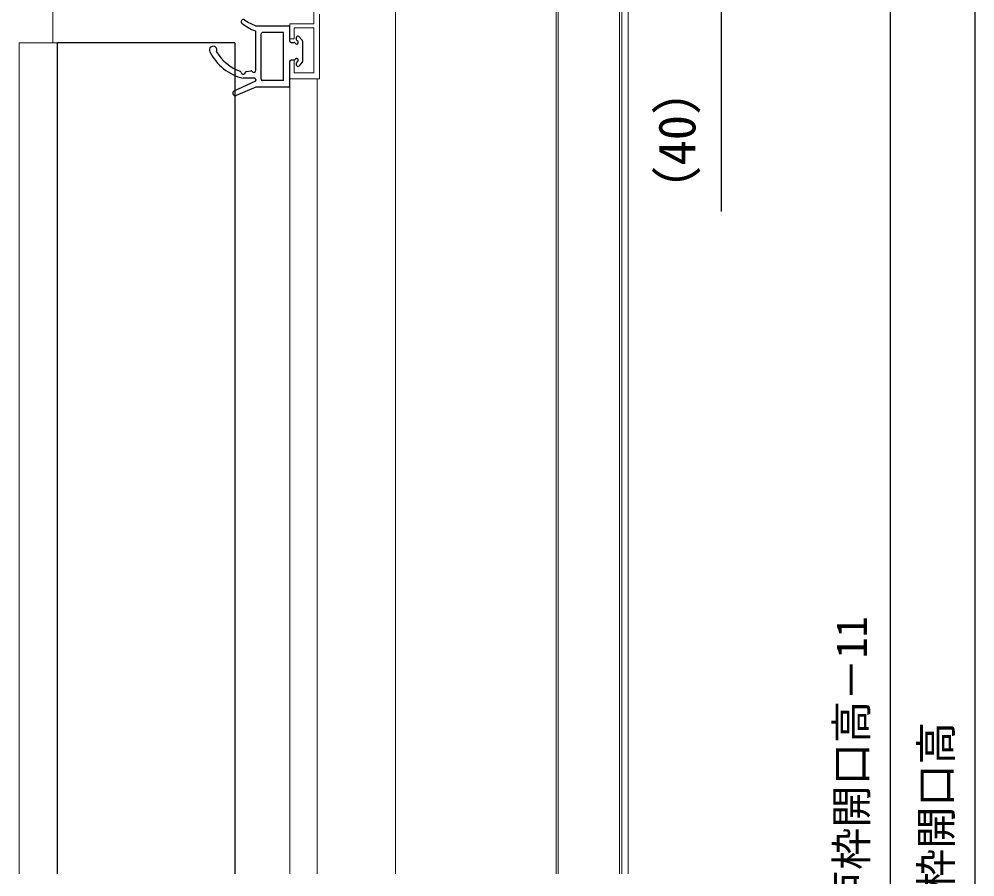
# Model space of a CAD drawing. Units: millimetres, scale not verified. Extents: x -525 to 525, y -783 to 779.
# Drawn here: x -281.9 to -55.9, y 42.2 to 245.1 of the extents above; entities that cross this region are included whole.
import ezdxf
from ezdxf.enums import TextEntityAlignment as Align

# ---------------------------------------------------------------- set-up
doc = ezdxf.new("R2010")
doc.units = ezdxf.units.MM
doc.header["$LTSCALE"] = 4
doc.layers.add('0-2_YKK_11', color=211, linetype='Continuous', lineweight=18)
doc.layers.add('0-4_YKK_12', color=2, linetype='Continuous', lineweight=18)
doc.layers.add('0-5_YKK_13', color=4, linetype='Continuous')
doc.layers.add('0-7_YKK_D', color=6, linetype='Continuous')
doc.styles.add('ＭＳ ゴシック', font='')
doc.styles.get('ＭＳ ゴシック').set_extended_font_data('MS Gothic')

msp = doc.modelspace()

# ---------------------------------------------------------------- linework, layer by layer
at = {"layer": '0-2_YKK_11'}
msp.add_lwpolyline([(-210.898, 246.266), (-210.898, 230.966), (-217.898, 230.966), (-217.898, 235.366), (-216.898, 235.366), (-216.898, 232.366), (-212.198, 232.366), (-212.198, 242.966), (-216.898, 242.966), (-216.898, 240.366), (-217.898, 240.366), (-217.898, 243.966), (-212.198, 243.966), (-212.198, 246.966), (-219.998, 246.966), (-219.998, 248.066)], dxfattribs=at)
at = {"layer": '0-4_YKK_12'}
for p, q in [((-192.898, 443.786), (-192.898, 42.967)), ((-139.4, 42.967), (-139.4, 290.967)), ((-137.9, 42.967), (-137.9, 290.966)), ((-192.898, 265.966), (-192.898, 203.466)), ((-273.898, 251.566), (-273.898, 239.466)), ((-154.9, 42.967), (-154.9, 250.766)), ((-154.4, 42.967), (-154.4, 250.766)), ((-139.9, 42.967), (-139.9, 250.766)), ((-192.898, 246.893), (-192.898, 203.466)), ((-281.897, 239.466), (-272.897, 239.466)), ((-281.897, 239.466), (-281.897, 42.967)), ((-211.898, 230.966), (-217.898, 230.966)), ((-217.898, 230.966), (-217.898, 42.967)), ((-211.398, 230.966), (-211.398, 42.967)), ((-192.898, 200.466), (-192.898, 42.967))]:
    msp.add_line(p, q, dxfattribs=at)
at = {"layer": '0-5_YKK_13'}
for p, q in [((-225.898, 243.466), (-218.198, 243.466)), ((-225.898, 241.626), (-225.898, 241.988)), ((-219.398, 241.866), (-224.398, 241.866)), ((-219.398, 230.566), (-219.398, 241.866)), ((-217.898, 239.866), (-217.898, 243.166)), ((-225.898, 232.974), (-225.898, 241.626)), ((-224.698, 230.866), (-224.698, 241.566)), ((-217.598, 239.566), (-216.93, 239.566)), ((-216.298, 240.199), (-216.298, 240.766)), ((-214.973, 240.064), (-215.773, 240.966)), ((-214.898, 239.865), (-214.898, 235.068)), ((-230.897, 239.466), (-272.897, 239.466)), ((-272.897, 239.466), (-272.897, 42.967)), ((-230.897, 239.466), (-230.897, 42.967)), ((-217.898, 229.266), (-217.898, 235.066)), ((-216.93, 235.366), (-217.598, 235.366)), ((-228.168, 232.647), (-227.127, 232.84)), ((-216.298, 234.166), (-216.298, 234.734)), ((-214.973, 234.869), (-215.773, 233.967)), ((-226.198, 231.066), (-228.898, 231.066)), ((-226.198, 231.066), (-227.898, 231.066)), ((-225.898, 230.676), (-225.898, 230.766)), ((-225.898, 230.721), (-225.898, 230.666)), ((-219.398, 230.566), (-224.398, 230.566)), ((-231.048, 228.112), (-226.073, 230.393)), ((-225.898, 228.966), (-230.566, 227.013)), ((-218.198, 228.966), (-225.898, 228.966))]:
    msp.add_line(p, q, dxfattribs=at)
for centre, radius, start, end in [((-228.898, 244.466), 0.5, 55.76344, 231.95546), ((-221.302, 255.627), 13, 235.76344, 249.29965), ((-221.194, 254.311), 13, 231.95546, 247.90167), ((-226.198, 241.988), 0.3, 0, 67.90167), ((-224.398, 241.566), 0.3, 90, 180), ((-218.198, 243.166), 0.3, 0, 90), ((-217.598, 239.866), 0.3, 180, 270), ((-216.93, 239.266), 0.3, 25.37693, 90), ((-216.298, 239.566), 0.4, 205.37693, 64.62307), ((-215.998, 240.766), 0.3, 41.59314, 180), ((-215.998, 240.199), 0.3, 180, 244.62307), ((-215.198, 239.865), 0.3, 0, 41.59314), ((-235.998, 237.766), 0.9, 332.25426, 206.55127), ((-226.068, 242.728), 12, 206.55127, 256.36252), ((-226.068, 242.728), 10.6, 210.50483, 250.56514), ((-217.598, 235.066), 0.3, 90, 180), ((-216.93, 235.666), 0.3, 270, 334.62307), ((-216.298, 235.366), 0.4, 295.37693, 154.62307), ((-215.198, 235.068), 0.3, 318.40686, 0), ((-227.073, 232.545), 0.3, 32.48225, 100.45793), ((-226.398, 232.974), 0.5, 212.48225, 0), ((-215.998, 234.734), 0.3, 115.37693, 180), ((-215.998, 234.166), 0.3, 180, 318.40686), ((-229.695, 232.449), 0.3, 4.5526, 70.56514), ((-228.898, 232.513), 0.5, 184.5526, 348.43362), ((-228.114, 232.352), 0.3, 100.45793, 168.43362), ((-226.198, 230.766), 0.3, 0, 90), ((-226.198, 230.666), 0.3, 294.63304, 0), ((-224.398, 230.866), 0.3, 180, 270), ((-218.198, 229.266), 0.3, 270, 0), ((-230.798, 227.566), 0.6, 114.63304, 292.70695)]:
    msp.add_arc(centre, radius, start, end, dxfattribs=at)
at = {"layer": '0-7_YKK_D'}
for p, q in [((-55.897, 276.467), (-55.897, -162.533)), ((-75.897, 271.466), (-75.897, -156.533))]:
    msp.add_line(p, q, dxfattribs=at)
msp.add_lwpolyline([(-115.897, 290.966), (-115.897, 250.966), (-115.897, 199.564)], dxfattribs=at)

# ---------------------------------------------------------------- texts
at = {"layer": '0-7_YKK_D', "style": 'ＭＳ ゴシック'}
for s, height, p in [('（40）', 8.798, (-119.329, 198.428)), ('新設ドア枠H=既設引戸枠開口高－11', 7.331, (-79.204, -56.085)), ('既設引戸枠開口高', 7.331, (-59.204, -1.13))]:
    msp.add_text(s, height=height, rotation=90, dxfattribs=at).set_placement(p, align=Align.BOTTOM_LEFT)

doc.saveas('drawing.dxf')
